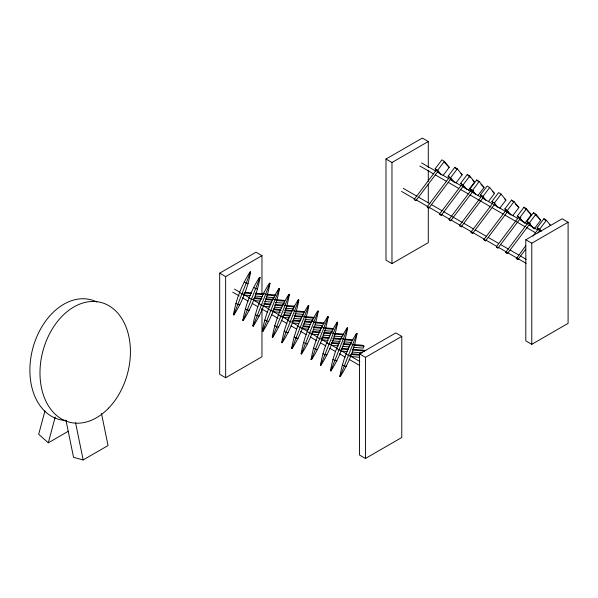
<?xml version="1.0" encoding="UTF-8"?>
<svg xmlns="http://www.w3.org/2000/svg" width="598" height="598" viewBox="0 0 598 598"><rect width="100%" height="100%" fill="white"/><g stroke="black" fill="none" stroke-linecap="round" stroke-linejoin="round"><path stroke-width="0.9" d="M233.489 314.63C236.046 299.456 241.756 284.842 250.069 271.888L250.547 272.06C247.991 287.242 242.28 301.855 233.968 314.802L233.489 314.63L233.968 314.802M242.938 320.094C245.494 304.913 251.205 290.299 259.525 277.352L260.003 277.517C257.446 292.699 251.736 307.312 243.423 320.259L242.938 320.094L243.423 320.259M252.887 325.835C255.451 310.654 261.162 296.047 269.474 283.093L269.952 283.265C267.396 298.447 261.685 313.053 253.373 326.007L252.887 325.835L253.373 326.007M262.343 331.292C264.899 316.118 270.61 301.504 278.93 288.55L279.408 288.722C276.852 303.904 271.141 318.517 262.821 331.464L262.343 331.292L262.821 331.464M272.292 337.04C274.848 321.859 280.567 307.245 288.879 294.298L289.357 294.463C286.801 309.644 281.09 324.258 272.778 337.212L272.292 337.04L272.778 337.212M281.748 342.497C284.304 327.315 290.015 312.702 298.335 299.755L298.813 299.927C296.257 315.101 290.546 329.715 282.226 342.669L281.748 342.497L282.226 342.669M291.697 348.245C294.253 333.064 299.972 318.45 308.284 305.503L308.762 305.668C306.206 320.849 300.495 335.463 292.183 348.41L291.697 348.245L292.183 348.41M301.153 353.702C303.709 338.52 309.42 323.907 317.74 310.96L318.218 311.124C315.662 326.306 309.951 340.92 301.631 353.867L301.153 353.702L301.631 353.867M311.102 359.443C313.658 344.269 319.369 329.655 327.689 316.701L328.167 316.873C325.611 332.054 319.9 346.668 311.588 359.615L311.102 359.443L311.588 359.615M320.558 364.907C323.114 349.725 328.825 335.112 337.137 322.165L337.623 322.329C335.067 337.511 329.356 352.125 321.036 365.072L320.558 364.907L321.036 365.072M330.507 370.648C333.064 355.466 338.774 340.86 347.094 327.906L347.573 328.078C345.016 343.259 339.305 357.866 330.986 370.82L330.507 370.648L330.986 370.82M339.963 376.105C342.519 360.923 348.23 346.317 356.543 333.363L357.028 333.535C354.472 348.716 348.754 363.322 340.441 376.277L339.963 376.105L340.441 376.277M44.94 410.923L38.683 434.29L48.296 442.812L68.359 431.225M48.296 442.812L55.21 417.008M233.706 314.653L234.326 312.933M250.547 272.06L233.743 314.78M243.162 320.109L243.782 318.398M260.003 277.517L243.199 320.244M269.952 283.265L253.148 325.985M262.567 331.314L263.494 328.743M279.408 288.722L262.604 331.442M272.516 337.063L273.137 335.343M289.357 294.463L272.553 337.19M281.972 342.519L282.592 340.8M298.813 299.927L282.009 342.647M291.921 348.26L292.848 345.689M308.762 305.668L291.959 348.395M318.218 311.124L301.407 353.852M311.326 359.465L311.947 357.746M328.167 316.873L311.364 359.592M320.782 364.922L321.395 363.21M337.623 322.329L320.812 365.049M330.731 370.67L331.658 368.091M347.573 328.078L330.769 370.797M340.187 376.127L340.8 374.408M357.028 333.535L340.217 376.254M354.21 344.538L362.41 345.27L363.958 346.16L363.188 348.156L353.164 347.259M249.224 274.467L250.293 271.911M259.031 279.072L259.749 277.367M278.085 291.129L279.154 288.572M287.675 297.722L289.103 294.321M297.841 301.474L298.551 299.777M307.439 308.075L308.508 305.518M327.196 318.428L327.913 316.723M336.652 323.884L337.362 322.18M346.249 330.477L347.318 327.928M356.057 335.089L356.767 333.385M440.666 174.369L435.187 168.748L441.9 159.845L444.381 161.378L449.21 167.335L443.058 175.498M438.177 171.118L415.931 200.636L415.064 200.173L414.235 199.388L436.48 169.869M441.421 174.915L437.669 170.288L444.381 161.378M452.992 181.216L448.119 176.216L454.831 167.313L457.32 168.845L462.149 174.803L455.99 182.966M451.109 178.585L428.863 208.104L428.004 207.648L427.174 206.856L449.419 177.337M454.36 182.39L450.608 177.756L457.32 168.845M465.438 188.392L460.557 183.399L467.27 174.489L469.759 176.029L474.588 181.986L468.428 190.149M463.547 185.769L441.302 215.287L440.442 214.824L439.612 214.039L461.858 184.52M466.799 189.566L463.046 184.932L469.759 176.029M474.887 193.849L470.013 188.856L476.726 179.953L479.215 181.486L484.036 187.443L477.884 195.606M473.556 190.485L450.757 220.744L450.115 220.438L449.061 219.496L471.306 189.977M475.716 194.365L472.502 190.396L479.215 181.486M481.682 196.137L480.463 194.888L487.176 185.985L489.665 187.518L494.486 193.475L488.334 201.638M483.453 197.258L461.208 226.777L460.34 226.313L459.511 225.528L481.756 196.009M486.167 200.397L482.945 196.428L489.665 187.518M493.126 202.744L491.907 201.496L498.62 192.593L501.102 194.126L505.93 200.083L499.779 208.246M494.897 203.866L472.652 233.384L471.785 232.921L470.955 232.136L493.2 202.617M498.149 207.663L494.389 203.028L501.102 194.126M510.326 214.585L504.839 208.964L511.552 200.061L514.041 201.593L518.87 207.551L512.71 215.714M507.829 211.333L485.583 240.852L484.724 240.389L483.894 239.604L506.14 210.085M511.081 215.138L507.328 210.503L514.041 201.593M522.764 221.768L517.277 216.147L523.99 207.237L526.479 208.777L531.308 214.734L524.596 223.637M520.828 217.777L498.022 248.028L497.379 247.729L496.333 246.787L518.578 217.268M523.519 222.314L519.767 217.679L526.479 208.777M531.607 226.597L526.733 221.604L533.446 212.701L535.935 214.234L540.756 220.191L534.044 229.101M530.284 223.233L507.478 253.492L506.611 253.029L505.781 252.244L528.587 221.985M533.513 228.436L529.223 223.144L535.935 214.234M540.839 231.381L537.183 227.636L543.896 218.733L546.385 220.266L550.668 225.566L549.383 224.347M525.717 249.194L517.928 259.525L516.47 258.575L525.687 245.733M532.915 236.135L538.477 228.757M541.28 231.157L539.673 229.176L546.385 220.266M537.946 232.958L540.173 230.006M414.235 199.388L415.931 200.636M427.174 206.856L428.863 208.104M439.612 214.039L441.302 215.287M449.061 219.496L450.757 220.744M459.511 225.528L461.208 226.777M470.955 232.136L472.652 233.384M483.894 239.604L485.583 240.852M496.333 246.787L498.022 248.028M505.781 252.244L507.478 253.492M516.231 258.276L517.928 259.525M428.288 207.386L428.288 242.639L391.967 263.606L385.994 260.16L385.994 159.046L422.315 138.071L428.288 141.517L428.288 167.492M385.994 159.046L391.967 162.492L428.288 141.517M261.969 308.531L261.969 356.767L225.648 377.742L219.675 374.288L219.675 273.174L255.996 252.207L261.969 255.652L261.969 293.685M219.675 273.174L225.648 276.62L261.969 255.652M65.944 420.147L73.554 457.35L83.167 459.929L108.044 445.562L101.496 413.554M525.806 239.761L562.127 218.793L568.1 222.239L568.1 323.354L531.779 344.328L525.806 340.875L525.806 239.761L531.779 243.207L568.1 222.239M359.488 353.896L395.809 332.922L401.781 336.375L401.781 437.489L365.46 458.457L359.488 455.011L359.488 353.896L365.46 357.342L401.781 336.375M248.17 283.362L246.309 283.198L244.156 281.957M257.618 288.819L255.765 288.655L253.612 287.414M245.277 292.317L251.653 292.885M255.294 293.207L263.494 293.939M267.142 294.268L275.342 295.001M267.575 294.567L265.714 294.403L263.561 293.162M244.089 292.96L251.377 293.611M255.929 294.022L263.217 294.672M266.865 295.001L275.065 295.726M244.462 294.209L242.19 293.999L239.574 292.489M243.311 294.956L250.607 295.606M255.159 296.017L262.447 296.668M266.095 296.989L274.295 297.722M254.726 297.774L262.014 298.424M265.661 298.746L272.95 299.396M276.597 299.725L284.798 300.458M277.024 300.024L275.162 299.86L273.017 298.619M253.545 298.417L261.745 299.149M265.385 299.478L272.673 300.129M276.321 300.458L284.521 301.19M253.918 299.665L251.646 299.463L249.03 297.946M253.679 300.495L260.055 301.063M264.615 301.474L271.903 302.125M275.543 302.446L284.655 303.261M263.77 303.433L271.058 304.083M275.611 304.494L282.899 305.144M286.547 305.473L294.747 306.206M286.98 305.772L285.119 305.608L282.966 304.367M264.406 304.247L270.782 304.816M274.422 305.144L282.622 305.877M286.27 306.198L294.47 306.931M263.868 305.406L261.595 305.204L258.979 303.694M262.716 306.161L270.004 306.811M274.564 307.215L281.852 307.865M285.493 308.194L293.693 308.927M239.873 304.733L238.019 304.569L235.866 303.328M273.219 308.897L280.507 309.547M285.067 309.951L292.355 310.601M295.995 310.93L304.195 311.663M296.429 311.229L294.567 311.065L292.422 309.824M273.854 309.704L281.142 310.355M284.79 310.683L292.078 311.334M295.726 311.655L304.831 312.47M273.323 310.863L271.051 310.661L268.427 309.151M272.172 311.618L280.372 312.35M284.02 312.672L291.308 313.33M294.949 313.651L303.149 314.384M249.329 310.19L247.467 310.026L245.322 308.785M284.087 314.72L290.464 315.288M294.104 315.617L302.304 316.349M305.952 316.671L314.152 317.403M306.385 316.977L304.524 316.805L302.371 315.565M282.899 315.37L290.187 316.021M294.739 316.424L302.027 317.075M305.675 317.403L313.875 318.136M283.273 316.611L281 316.409L278.384 314.892M282.121 317.359L289.41 318.016M293.969 318.42L301.257 319.07M304.898 319.399L313.098 320.132M259.278 315.938L257.424 315.774L255.271 314.533M293.536 320.177L300.824 320.827M304.472 321.156L311.76 321.806M315.4 322.128L323.6 322.86M315.834 322.434L313.972 322.262L311.827 321.029M292.347 320.827L299.643 321.477M304.195 321.881L311.483 322.539M315.131 322.86L324.236 323.675M292.728 322.068L290.456 321.866L287.832 320.356M292.489 322.898L298.865 323.473M303.418 323.877L310.713 324.527M315.266 324.938L322.554 325.589M268.734 321.395L266.872 321.231L264.727 319.99M302.581 325.843L309.869 326.493M313.509 326.822L321.709 327.547M325.357 327.876L333.557 328.608M325.783 328.175L323.929 328.01L321.776 326.77M303.216 326.65L309.592 327.226M313.232 327.547L321.432 328.28M325.08 328.608L333.28 329.341M302.678 327.816L300.405 327.614L297.789 326.097M301.527 328.564L308.815 329.214M313.374 329.625L320.663 330.275M324.303 330.597L332.503 331.329M278.683 327.143L276.822 326.979L274.676 325.738M312.029 331.299L320.229 332.032M323.877 332.361L331.165 333.011M334.805 333.333L343.005 334.065M335.239 333.632L333.378 333.467L331.232 332.226M312.664 332.114L319.952 332.765M323.6 333.086L330.888 333.736M334.529 334.065L343.641 334.88M312.134 333.273L309.861 333.071L307.237 331.554M310.982 334.02L318.271 334.671M322.823 335.082L330.111 335.732M333.759 336.061L341.959 336.794M288.139 332.6L286.278 332.436L284.132 331.195M321.978 337.048L329.274 337.698M333.826 338.102L341.114 338.752M344.762 339.081L352.955 339.814M345.188 339.38L343.327 339.216L341.181 337.975M321.709 337.773L328.997 338.423M332.638 338.752L340.838 339.485M344.485 339.806L352.685 340.539M322.083 339.014L319.81 338.812L317.194 337.302M321.844 339.851L328.22 340.419M331.868 340.748L340.068 341.48M343.708 341.802L350.996 342.452M298.088 338.348L296.227 338.176L294.081 336.936M331.434 342.505L339.634 343.237M343.282 343.558L350.57 344.209M354.644 344.837L352.783 344.672L350.637 343.431M331.157 343.23L338.446 343.887M343.005 344.291L350.293 344.941M353.934 345.27L363.958 346.16M331.531 344.478L329.266 344.269L326.643 342.759M331.299 345.308L338.588 345.958M342.228 346.287L349.516 346.937M307.544 343.805L305.683 343.633L303.537 342.4M341.383 348.245L348.671 348.896M352.319 349.225L365.983 350.443M341.114 348.978L348.402 349.628M352.955 350.039L364.795 351.093M341.488 350.219L339.216 350.017L336.592 348.507M340.337 350.974L347.625 351.624M352.185 352.028L362.201 352.925M317.493 349.546L315.632 349.382L313.487 348.141M351.751 353.784L359.951 354.517M350.563 354.435L359.675 355.249M350.936 355.675L348.671 355.474L346.048 353.964M349.793 356.43L359.809 357.327M326.949 355.003L325.088 354.838L322.942 353.597M336.898 360.751L335.037 360.587L332.892 359.346M346.354 366.208L344.493 366.043L342.34 364.802M421.605 162.918L436.166 171.327M437.781 172.261L448.298 178.331M449.913 179.265L461.237 185.806M462.859 186.733L480.65 197.011M482.272 197.945L491.975 203.552M493.589 204.479L517.861 218.494M519.475 219.429L527.563 224.093M529.185 225.027L537.273 229.699M538.888 230.634L540.51 231.568M419.841 165.967L433.595 173.906M435.209 174.84L446.534 181.381M448.156 182.308L458.673 188.385M460.288 189.319L468.376 193.984M469.991 194.918L491.025 207.065M492.64 207.999L503.157 214.069M504.779 215.003L524.999 226.679M526.614 227.606L535.509 232.749M403.291 188.37L417.045 196.308M418.66 197.243L429.984 203.776M431.599 204.71L442.116 210.78M443.731 211.714L462.336 222.456M463.958 223.39L473.661 228.997M475.283 229.931L486.608 236.472M488.222 237.406L498.739 243.476M501.161 244.874L508.442 249.074M510.064 250.009L518.959 255.152M520.574 256.079L526.24 259.353M401.535 191.412L414.474 198.887M416.088 199.822L439.552 213.366M441.167 214.301L449.255 218.965M450.87 219.9L459.772 225.035M461.387 225.969L484.036 239.051M485.651 239.985L496.975 246.518M498.597 247.452L505.878 251.661M507.493 252.588L526.098 263.329M234.468 289.133L239.327 291.936M244.178 294.739L249.837 298.006M254.696 300.809L259.547 303.612M264.398 306.415L268.442 308.747M273.293 311.551L278.96 314.817M283.811 317.62L288.662 320.423M293.521 323.226L297.565 325.559M303.223 328.825L307.267 331.165M312.933 334.432L317.785 337.235M321.829 339.567L327.487 342.841M332.346 345.637L337.197 348.44M342.049 351.243L346.093 353.582M350.951 356.378L359.846 361.521M232.712 292.183L239.185 295.913M242.414 297.782L248.08 301.056M252.124 303.388L257.783 306.654M261.834 308.994L267.493 312.261M271.537 314.593L278.01 318.33M281.247 320.199L286.905 323.466M290.949 325.805L296.615 329.072M300.659 331.412L306.318 334.678M310.362 337.01L316.835 340.748M320.879 343.08L325.731 345.883M329.775 348.223L335.441 351.489M339.485 353.822L345.143 357.096M349.187 359.428L359.704 365.498M537.183 227.636L539.673 229.176M526.733 221.604L529.223 223.144M517.277 216.147L519.767 217.679M504.839 208.964L507.328 210.503M491.907 201.496L494.389 203.028M480.463 194.888L482.945 196.428M470.013 188.856L472.502 190.396M460.557 183.399L463.046 184.932M448.119 176.216L450.608 177.756M435.187 168.748L437.669 170.288M543.896 218.733L545.727 220.602M533.446 212.701L540.756 220.191M523.99 207.237L525.821 209.113M527.04 210.361L531.308 214.734M511.552 200.061L512.77 201.309M515.214 203.806L518.87 207.551M504.712 198.835L505.93 200.083M492.662 191.607L494.486 193.475M476.726 179.953L477.944 181.201M480.994 184.319L484.036 187.443M467.27 174.489L470.32 177.613M472.756 180.11L474.588 181.986M494.344 203.993L496.781 206.489M454.831 167.313L456.663 169.182M460.931 173.555L462.149 174.803M482.9 197.385L485.337 199.881M444.336 162.342L449.21 167.335M75.55 422.711L83.167 459.929M531.779 243.207L531.779 344.328M428.288 170.281L428.288 181.411M428.288 184.191L428.288 202.744M391.967 162.492L391.967 263.606M365.46 357.342L365.46 458.457M225.648 276.62L225.648 377.742M66.124 420.484A61.923 43.781 -75 0 1 32.643 348.963A61.923 43.781 -75 0 1 96.876 301.975M108.664 408.083A61.923 43.781 -75 0 0 106.967 304.681A61.923 43.781 -75 0 0 39.991 374.228A61.923 43.781 -75 0 0 108.664 408.083"/></g></svg>
